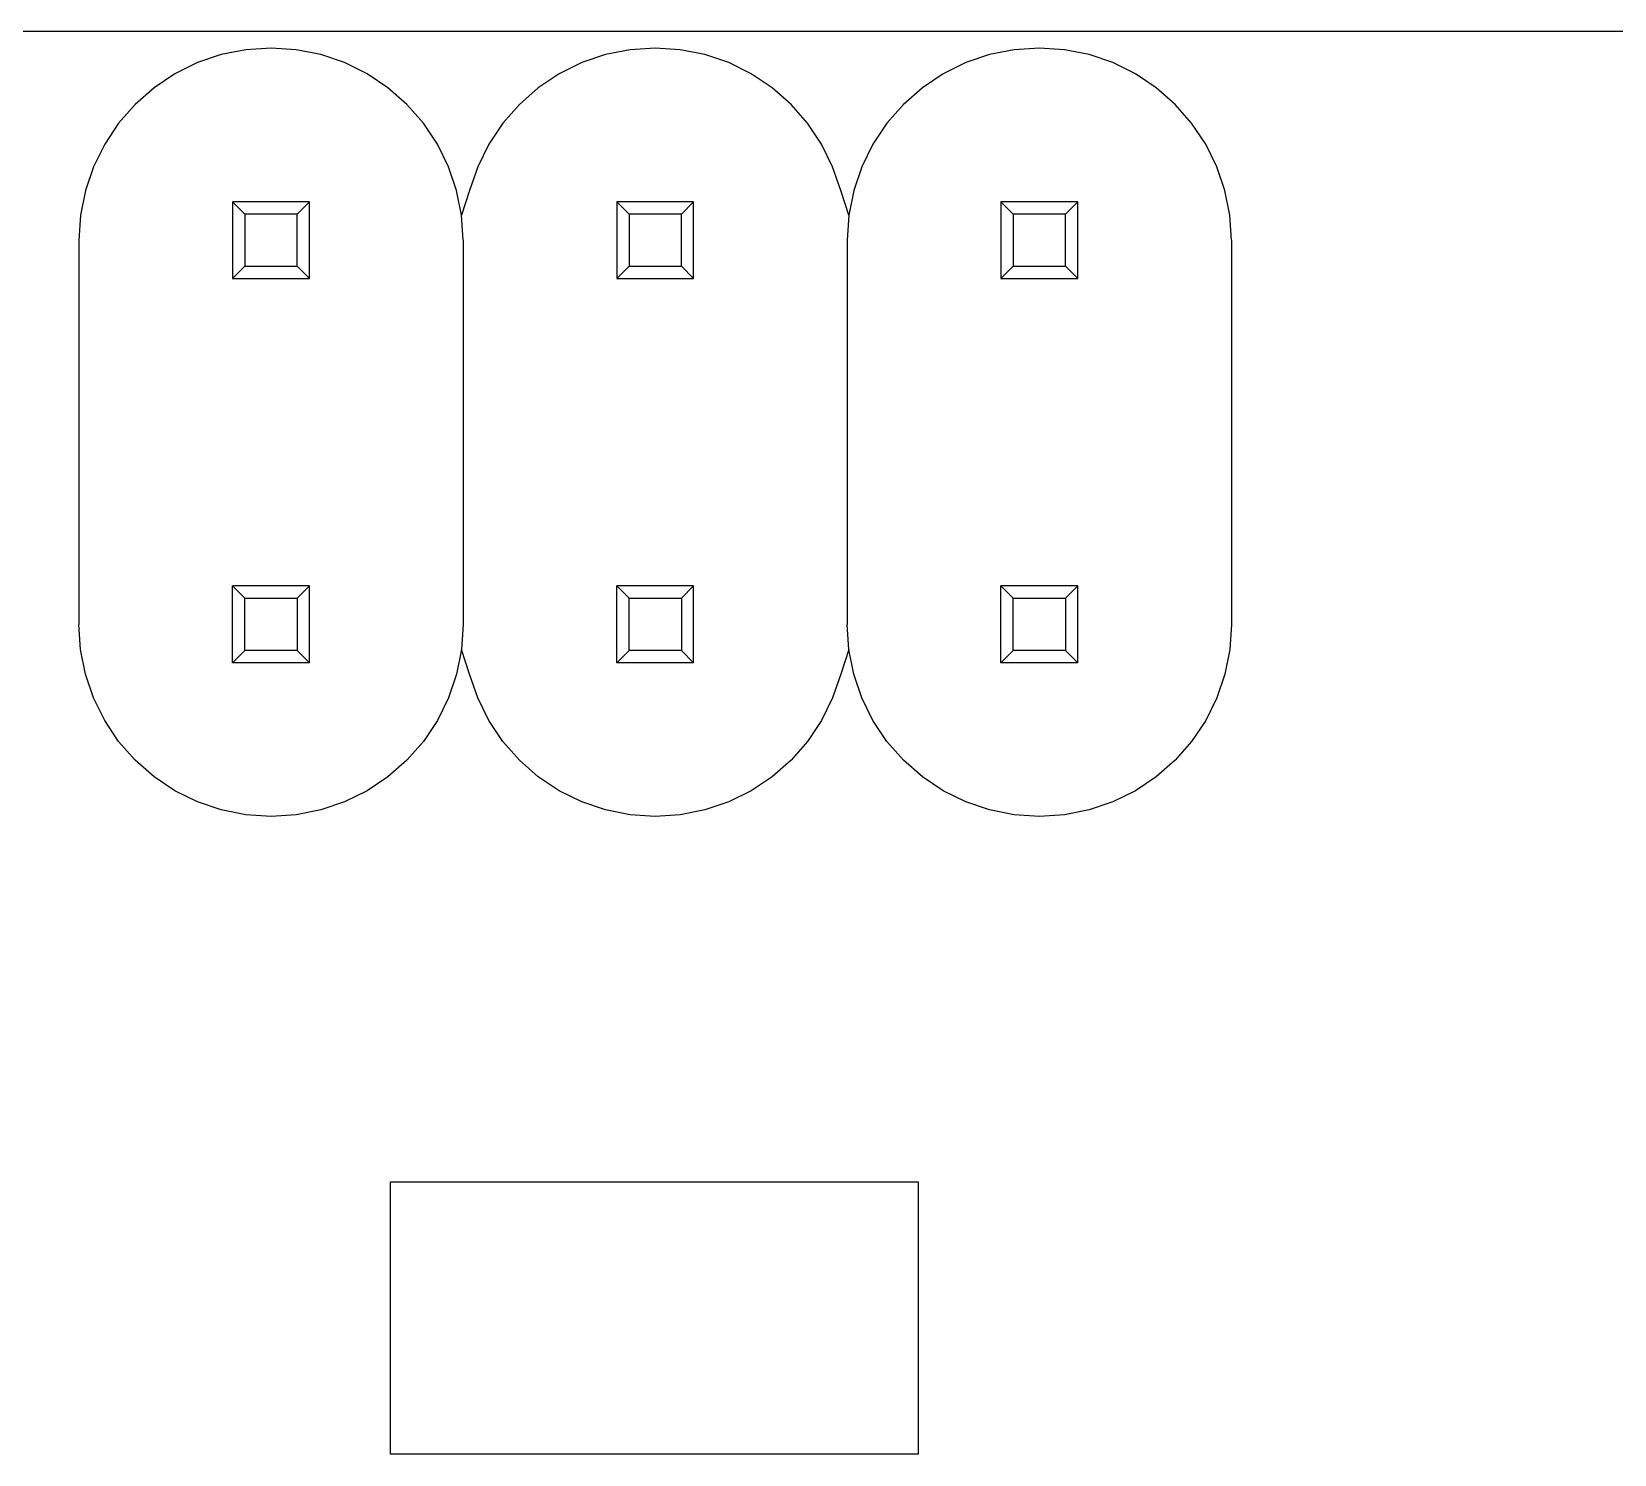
# Model space of a CAD drawing. Header units: millimetres. Extents: x -116 to 361, y -106 to 178.
# Drawn here: x 63.75 to 74.22, y 53.86 to 63.26 of the extents above; entities that cross this region are included whole.
import ezdxf

# ---------------------------------------------------------------- set-up
doc = ezdxf.new("R2010")
doc.units = ezdxf.units.MM
doc.layers.add('Edges', color=7, linetype='Continuous')

# ---------------------------------------------------------------- blocks, each defined once
blk = doc.blocks.new('Arduino Uno pl')
at = {"layer": 'Edges'}
for p, q in [((17.008, 42.565), (-15.06, 42.565)), ((-8.803, 42.413), (-8.96, 42.36)), ((-8.64, 42.445), (-8.803, 42.413)), ((-8.474, 42.456), (-8.64, 42.445)), ((-8.308, 42.445), (-8.474, 42.456)), ((-8.145, 42.413), (-8.308, 42.445)), ((-7.988, 42.36), (-8.145, 42.413)), ((-6.263, 42.413), (-6.42, 42.36)), ((-6.1, 42.445), (-6.263, 42.413)), ((-5.934, 42.456), (-6.1, 42.445)), ((-5.768, 42.445), (-5.934, 42.456)), ((-5.605, 42.413), (-5.768, 42.445)), ((-5.448, 42.36), (-5.605, 42.413)), ((-3.723, 42.413), (-3.88, 42.36)), ((-3.56, 42.445), (-3.723, 42.413)), ((-3.394, 42.456), (-3.56, 42.445)), ((-3.228, 42.445), (-3.394, 42.456)), ((-3.065, 42.413), (-3.228, 42.445)), ((-2.908, 42.36), (-3.065, 42.413)), ((-9.109, 42.286), (-9.247, 42.194)), ((-8.96, 42.36), (-9.109, 42.286)), ((-7.839, 42.286), (-7.988, 42.36)), ((-7.701, 42.194), (-7.839, 42.286)), ((-6.569, 42.286), (-6.707, 42.194)), ((-6.42, 42.36), (-6.569, 42.286)), ((-5.299, 42.286), (-5.448, 42.36)), ((-5.161, 42.194), (-5.299, 42.286)), ((-4.029, 42.286), (-4.167, 42.194)), ((-3.88, 42.36), (-4.029, 42.286)), ((-2.759, 42.286), (-2.908, 42.36)), ((-2.621, 42.194), (-2.759, 42.286)), ((-9.247, 42.194), (-9.372, 42.084)), ((-7.576, 42.084), (-7.701, 42.194)), ((-6.707, 42.194), (-6.832, 42.084)), ((-5.036, 42.084), (-5.161, 42.194)), ((-4.167, 42.194), (-4.292, 42.084)), ((-2.496, 42.084), (-2.621, 42.194)), ((-9.372, 42.084), (-9.482, 41.959)), ((-7.467, 41.959), (-7.576, 42.084)), ((-6.832, 42.084), (-6.942, 41.959)), ((-4.927, 41.959), (-5.036, 42.084)), ((-4.292, 42.084), (-4.402, 41.959)), ((-2.387, 41.959), (-2.496, 42.084)), ((-9.482, 41.959), (-9.574, 41.821)), ((-7.374, 41.821), (-7.467, 41.959)), ((-6.942, 41.959), (-7.034, 41.821)), ((-4.834, 41.821), (-4.927, 41.959)), ((-4.402, 41.959), (-4.494, 41.821)), ((-2.294, 41.821), (-2.387, 41.959)), ((-9.574, 41.821), (-9.647, 41.672)), ((-7.301, 41.672), (-7.374, 41.821)), ((-7.034, 41.821), (-7.107, 41.672)), ((-4.761, 41.672), (-4.834, 41.821)), ((-4.494, 41.821), (-4.567, 41.672)), ((-2.221, 41.672), (-2.294, 41.821)), ((-9.647, 41.672), (-9.701, 41.515)), ((-7.247, 41.515), (-7.301, 41.672)), ((-7.107, 41.672), (-7.161, 41.515)), ((-4.707, 41.515), (-4.761, 41.672)), ((-4.567, 41.672), (-4.621, 41.515)), ((-2.167, 41.515), (-2.221, 41.672)), ((-9.701, 41.515), (-9.733, 41.352)), ((-8.728, 41.44), (-8.647, 41.359)), ((-8.728, 41.44), (-8.728, 40.932)), ((-8.22, 41.44), (-8.728, 41.44)), ((-8.22, 41.44), (-8.301, 41.359)), ((-8.22, 40.932), (-8.22, 41.44)), ((-7.215, 41.352), (-7.247, 41.515)), ((-7.161, 41.515), (-7.215, 41.352)), ((-6.188, 41.44), (-6.107, 41.359)), ((-6.188, 41.44), (-6.188, 40.932)), ((-5.68, 41.44), (-6.188, 41.44)), ((-5.68, 41.44), (-5.761, 41.359)), ((-5.68, 40.932), (-5.68, 41.44)), ((-4.653, 41.352), (-4.707, 41.515)), ((-4.621, 41.515), (-4.653, 41.352)), ((-3.648, 41.44), (-3.567, 41.359)), ((-3.648, 41.44), (-3.648, 40.932)), ((-3.14, 41.44), (-3.648, 41.44)), ((-3.14, 41.44), (-3.221, 41.359)), ((-3.14, 40.932), (-3.14, 41.44)), ((-2.135, 41.352), (-2.167, 41.515)), ((-9.733, 41.352), (-9.744, 41.186)), ((-8.301, 41.359), (-8.647, 41.359)), ((-8.647, 41.359), (-8.647, 41.014)), ((-8.301, 41.014), (-8.301, 41.359)), ((-7.204, 41.186), (-7.215, 41.352)), ((-5.761, 41.359), (-6.107, 41.359)), ((-6.107, 41.359), (-6.107, 41.014)), ((-5.761, 41.014), (-5.761, 41.359)), ((-4.653, 41.352), (-4.664, 41.186)), ((-3.221, 41.359), (-3.567, 41.359)), ((-3.567, 41.359), (-3.567, 41.014)), ((-3.221, 41.014), (-3.221, 41.359)), ((-2.124, 41.186), (-2.135, 41.352)), ((-9.744, 41.186), (-9.744, 38.646)), ((-7.204, 41.186), (-7.204, 38.646)), ((-4.664, 41.186), (-4.664, 38.646)), ((-2.124, 41.186), (-2.124, 38.646)), ((-8.728, 40.932), (-8.647, 41.014)), ((-8.728, 40.932), (-8.22, 40.932)), ((-8.647, 41.014), (-8.301, 41.014)), ((-8.22, 40.932), (-8.301, 41.014)), ((-6.188, 40.932), (-6.107, 41.014)), ((-6.188, 40.932), (-5.68, 40.932)), ((-6.107, 41.014), (-5.761, 41.014)), ((-5.68, 40.932), (-5.761, 41.014)), ((-3.648, 40.932), (-3.567, 41.014)), ((-3.648, 40.932), (-3.14, 40.932)), ((-3.567, 41.014), (-3.221, 41.014)), ((-3.14, 40.932), (-3.221, 41.014)), ((-8.728, 38.9), (-8.647, 38.819)), ((-8.22, 38.9), (-8.728, 38.9)), ((-8.728, 38.392), (-8.728, 38.9)), ((-8.22, 38.9), (-8.301, 38.819)), ((-8.22, 38.392), (-8.22, 38.9)), ((-6.188, 38.9), (-6.107, 38.819)), ((-5.68, 38.9), (-6.188, 38.9)), ((-6.188, 38.392), (-6.188, 38.9)), ((-5.68, 38.9), (-5.761, 38.819)), ((-5.68, 38.392), (-5.68, 38.9)), ((-3.648, 38.9), (-3.567, 38.819)), ((-3.14, 38.9), (-3.648, 38.9)), ((-3.648, 38.392), (-3.648, 38.9)), ((-3.14, 38.9), (-3.221, 38.819)), ((-3.14, 38.392), (-3.14, 38.9)), ((-8.647, 38.474), (-8.647, 38.819)), ((-8.647, 38.819), (-8.301, 38.819)), ((-8.301, 38.819), (-8.301, 38.474)), ((-6.107, 38.474), (-6.107, 38.819)), ((-6.107, 38.819), (-5.761, 38.819)), ((-5.761, 38.819), (-5.761, 38.474)), ((-3.567, 38.474), (-3.567, 38.819)), ((-3.567, 38.819), (-3.221, 38.819)), ((-3.221, 38.819), (-3.221, 38.474)), ((-9.733, 38.481), (-9.744, 38.646)), ((-7.204, 38.646), (-7.215, 38.481)), ((-4.653, 38.481), (-4.664, 38.646)), ((-2.124, 38.646), (-2.135, 38.481)), ((-8.728, 38.392), (-8.647, 38.474)), ((-8.301, 38.474), (-8.647, 38.474)), ((-8.22, 38.392), (-8.301, 38.474)), ((-6.188, 38.392), (-6.107, 38.474)), ((-5.761, 38.474), (-6.107, 38.474)), ((-5.68, 38.392), (-5.761, 38.474)), ((-3.648, 38.392), (-3.567, 38.474)), ((-3.221, 38.474), (-3.567, 38.474)), ((-3.14, 38.392), (-3.221, 38.474)), ((-8.22, 38.392), (-8.728, 38.392)), ((-5.68, 38.392), (-6.188, 38.392)), ((-3.14, 38.392), (-3.648, 38.392)), ((-7.685, 34.961), (-4.195, 34.961)), ((-7.685, 33.16), (-7.685, 34.961)), ((-4.195, 34.961), (-4.195, 33.16)), ((-4.195, 33.16), (-7.685, 33.16))]:
    blk.add_line(p, q, dxfattribs=at)
blk.add_lwpolyline([(-2.135, 38.481), (-2.167, 38.318), (-2.221, 38.16), (-2.294, 38.011), (-2.387, 37.873), (-2.496, 37.748), (-2.621, 37.639), (-2.759, 37.546), (-2.908, 37.473), (-3.065, 37.42), (-3.228, 37.387), (-3.394, 37.376), (-3.56, 37.387), (-3.723, 37.42), (-3.88, 37.473), (-4.029, 37.546), (-4.167, 37.639), (-4.292, 37.748), (-4.402, 37.873), (-4.494, 38.011), (-4.567, 38.16), (-4.621, 38.318), (-4.653, 38.481), (-4.707, 38.318), (-4.761, 38.16), (-4.834, 38.011), (-4.927, 37.873), (-5.036, 37.748), (-5.161, 37.639), (-5.299, 37.546), (-5.448, 37.473), (-5.605, 37.42), (-5.768, 37.387), (-5.934, 37.376), (-6.1, 37.387), (-6.263, 37.42), (-6.42, 37.473), (-6.569, 37.546), (-6.707, 37.639), (-6.832, 37.748), (-6.942, 37.873), (-7.034, 38.011), (-7.107, 38.16), (-7.161, 38.318), (-7.215, 38.481), (-7.247, 38.318), (-7.301, 38.16), (-7.374, 38.011), (-7.467, 37.873), (-7.576, 37.748), (-7.701, 37.639), (-7.839, 37.546), (-7.988, 37.473), (-8.145, 37.42), (-8.308, 37.387), (-8.474, 37.376), (-8.64, 37.387), (-8.803, 37.42), (-8.96, 37.473), (-9.109, 37.546), (-9.247, 37.639), (-9.372, 37.748), (-9.482, 37.873), (-9.574, 38.011), (-9.647, 38.16), (-9.701, 38.318), (-9.733, 38.481)], dxfattribs=at)

msp = doc.modelspace()

# ---------------------------------------------------------------- block references
msp.add_blockref('Arduino Uno pl', (73.81, 20.698))

doc.saveas('drawing.dxf')
